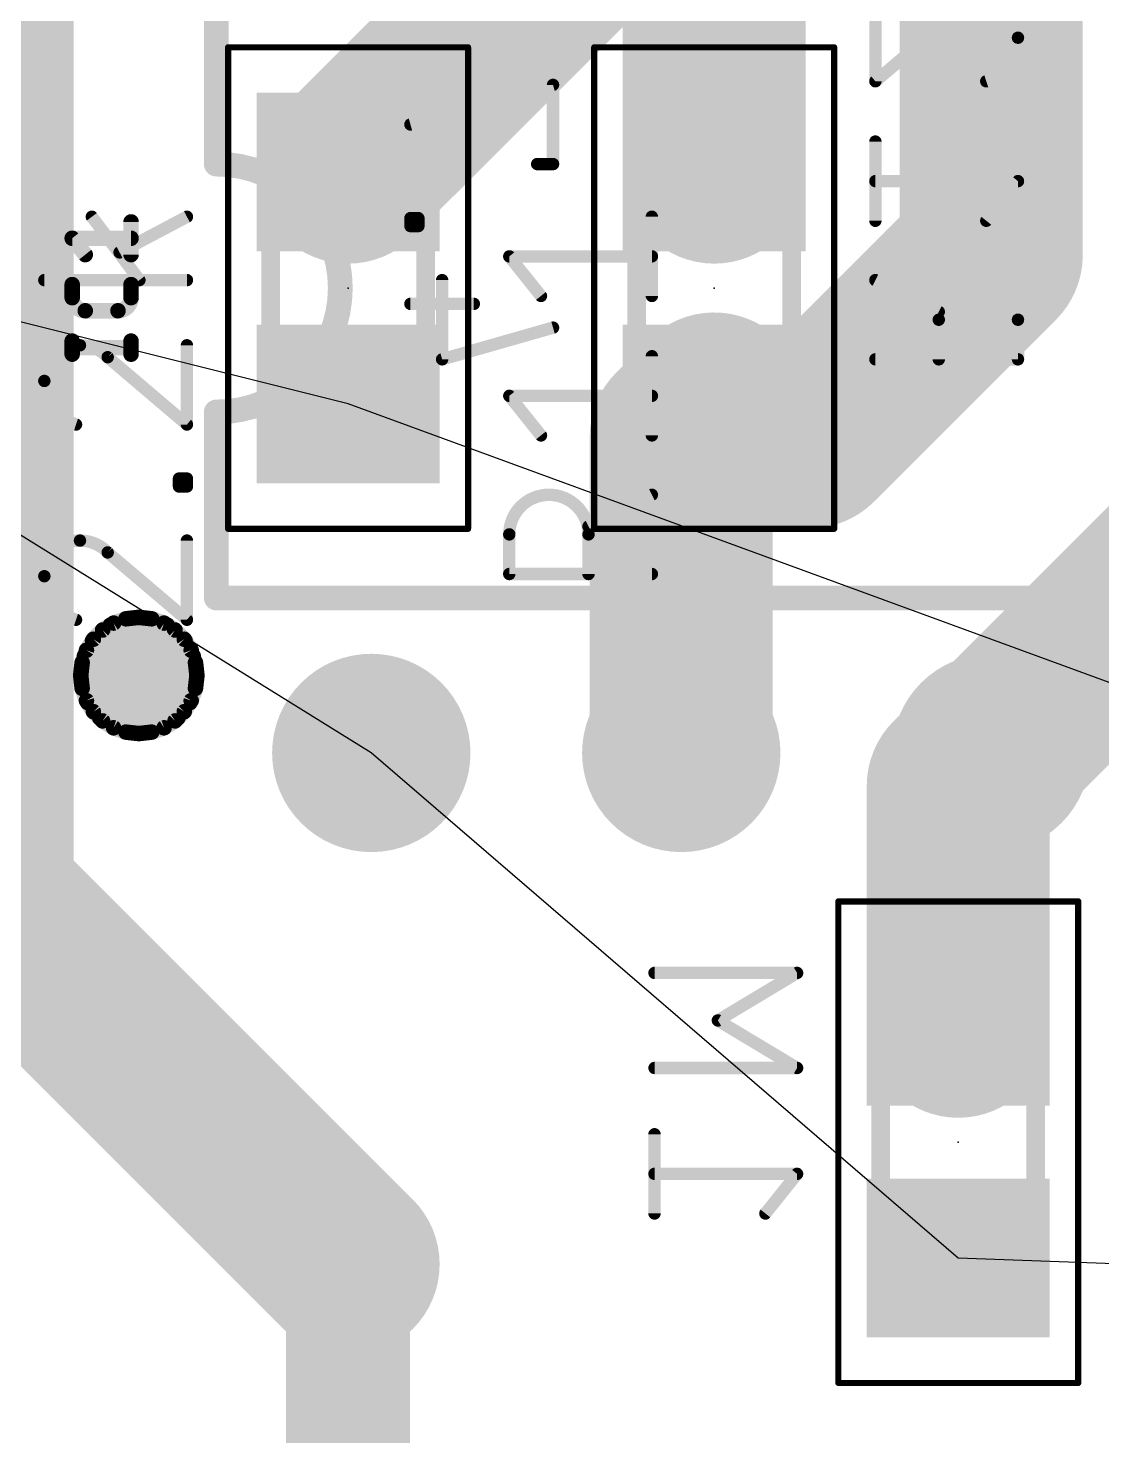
# Model space of a CAD drawing. Extents: x -93 to 210, y -228 to 208.
# Drawn here: x 39.38 to 48.18, y -134.41 to -122.87 of the extents above; entities that cross this region are included whole.
import ezdxf

# ---------------------------------------------------------------- set-up
doc = ezdxf.new("R2010")
doc.units = 0
for name, color, linetype in [('1', 12, 'CONTINUOUS'), ('16', 132, 'CONTINUOUS'), ('17', 110, 'CONTINUOUS'), ('19', 53, 'CONTINUOUS'), ('21', 253, 'CONTINUOUS'), ('23', 53, 'CONTINUOUS'), ('24', 53, 'CONTINUOUS'), ('25', 253, 'CONTINUOUS'), ('26', 253, 'CONTINUOUS'), ('27', 253, 'CONTINUOUS'), ('28', 253, 'CONTINUOUS'), ('39', 12, 'CONTINUOUS'), ('40', 132, 'CONTINUOUS'), ('51', 253, 'CONTINUOUS'), ('52', 253, 'CONTINUOUS')]:
    doc.layers.add(name, color=color, linetype=linetype)

# ---------------------------------------------------------------- blocks, each defined once
blk = doc.blocks.new('ROUNDP')
at = {"const_width": 0.5}
blk.add_lwpolyline([(0, -0.25, 1), (0, 0.25, 1), (0, -0.25)], format="xyb", dxfattribs=at)
blk = doc.blocks.new('RECT')
blk.add_solid([(-0.5, -0.5), (0.5, -0.5), (-0.5, 0.5), (0.5, 0.5)])

msp = doc.modelspace()

# ---------------------------------------------------------------- linework, layer by layer
at = {"layer": '1'}
for points, const_width in [([(39, -130), (39, -121)], 1.5), ([(42, -124.05), (44.73, -121.32)], 1.5), ([(50.08, -126), (47.27, -128.81)], 1.5), ([(42, -133), (39, -130)], 1.5), ([(42, -146.65), (42, -133)], 1.016)]:
    msp.add_lwpolyline(points, dxfattribs=dict(at, const_width=const_width))
for points, const_width in [([(41.7348, -123.7848, 1), (42.2652, -124.3152)], 0.75), ([(47.0048, -128.5448, 1), (47.5352, -129.0752)], 0.75), ([(39.2652, -129.7348, 1), (38.7348, -130.2652)], 0.75), ([(38.625, -130, 1), (39.375, -130)], 0.75), ([(41.7348, -133.2652, 1), (42.2652, -132.7348)], 0.75), ([(42.254, -133, 1), (41.746, -133)], 0.508)]:
    msp.add_lwpolyline(points, format="xyb", dxfattribs=dict(at, const_width=const_width))
at = {"layer": '16', "const_width": 1.5}
for points in [[(47.27, -121.19), (47.27, -124.73)], [(45, -121.46), (45, -124.05)], [(47.27, -124.73), (45.78, -126.22)], [(44.73, -126.22), (45, -125.95)], [(44.73, -128.81), (44.73, -126.22)], [(45.78, -126.22), (44.73, -126.22)], [(47, -129.08), (47.27, -128.81)], [(47, -131.05), (47, -129.08)]]:
    msp.add_lwpolyline(points, dxfattribs=at)
at = {"layer": '16', "const_width": 0.75}
for points in [[(44.625, -124.05, 1), (45.375, -124.05)], [(47.5352, -124.9952, 1), (47.0048, -124.4648)], [(46.895, -124.73, 1), (47.645, -124.73)], [(45.2652, -126.2152, 1), (44.7348, -125.6848)], [(45.105, -126.22, 1), (44.355, -126.22)], [(44.73, -125.845, 1), (44.73, -126.595)], [(45.78, -126.595, 1), (45.78, -125.845)], [(44.4648, -125.9548, 1), (44.9952, -126.4852)], [(45.5148, -125.9548, 1), (46.0452, -126.4852)], [(47.5352, -129.0752, 1), (47.0048, -128.5448)], [(47.375, -129.08, 1), (46.625, -129.08)], [(44.355, -128.81, 1), (45.105, -128.81)], [(46.7348, -128.8148, 1), (47.2652, -129.3452)], [(46.625, -131.05, 1), (47.375, -131.05)]]:
    msp.add_lwpolyline(points, format="xyb", dxfattribs=at)
at = {"layer": '19'}
for p, q in [((42.19, -128.81), (36.05, -125)), ((42, -125.95), (38, -124.95)), ((49.81, -128.81), (42, -125.95)), ((47, -132.95), (42.19, -128.81)), ((53.8, -133.2), (47, -132.95))]:
    msp.add_line(p, q, dxfattribs=at)
at = {"layer": '21'}
for points, const_width in [([(40.92, -122.46), (40.92, -123.984)], 0.2032), ([(40.92, -127.54), (40.92, -126.016)], 0.2032), ([(40.92, -127.54), (51.08, -127.54)], 0.2032), ([(39.9881, -127.8027), (40.0784, -127.7459)], 0.127), ([(40.0528, -127.762), (40.5172, -127.762)], 0.127), ([(40.0784, -127.7459), (40.179, -127.7107)], 0.127), ([(40.179, -127.7107), (40.285, -127.6988)], 0.127), ([(40.285, -127.6988), (40.391, -127.7107)], 0.127), ([(40.391, -127.7107), (40.4916, -127.7459)], 0.127), ([(40.4916, -127.7459), (40.5819, -127.8027)], 0.127), ([(39.8559, -127.9684), (39.9127, -127.8781)], 0.127), ([(39.9127, -127.8781), (39.9881, -127.8027)], 0.127), ([(40.5819, -127.8027), (40.6573, -127.8781)], 0.127), ([(40.6573, -127.8781), (40.7141, -127.9684)], 0.127), ([(39.8207, -128.069), (39.8559, -127.9684)], 0.127), ([(39.9058, -127.889), (40.6642, -127.889)], 0.127), ([(40.7141, -127.9684), (40.7493, -128.069)], 0.127), ([(39.8088, -128.175), (39.8207, -128.069)], 0.127), ([(39.8392, -128.016), (40.7308, -128.016)], 0.127), ([(40.7493, -128.069), (40.7613, -128.175)], 0.127), ([(39.8207, -128.281), (39.8088, -128.175)], 0.127), ([(39.8124, -128.143), (40.7576, -128.143)], 0.127), ([(40.7613, -128.175), (40.7493, -128.281)], 0.127), ([(39.8195, -128.27), (40.7505, -128.27)], 0.127), ([(39.8559, -128.3816), (39.8207, -128.281)], 0.127), ([(40.7493, -128.281), (40.7141, -128.3816)], 0.127), ([(39.9127, -128.4719), (39.8559, -128.3816)], 0.127), ([(39.8656, -128.397), (40.7044, -128.397)], 0.127), ([(40.7141, -128.3816), (40.6573, -128.4719)], 0.127), ([(39.9881, -128.5473), (39.9127, -128.4719)], 0.127), ([(39.9647, -128.524), (40.6053, -128.524)], 0.127), ([(40.0784, -128.6041), (39.9881, -128.5473)], 0.127), ([(40.5819, -128.5473), (40.4916, -128.6041)], 0.127), ([(40.6573, -128.4719), (40.5819, -128.5473)], 0.127), ([(40.179, -128.6393), (40.0784, -128.6041)], 0.127), ([(40.285, -128.6513), (40.179, -128.6393)], 0.127), ([(40.2828, -128.651), (40.2872, -128.651)], 0.127), ([(40.391, -128.6393), (40.285, -128.6513)], 0.127), ([(40.4916, -128.6041), (40.391, -128.6393)], 0.127)]:
    msp.add_lwpolyline(points, dxfattribs=dict(at, const_width=const_width))
for points, const_width in [([(40.92, -126.016, 1), (40.92, -123.984)], 0.2032), ([(40.92, -123.9332, 1), (40.92, -124.0348)], 0.1016), ([(40.8692, -123.984, 1), (40.9708, -123.984)], 0.1016), ([(40.9708, -126.016, 1), (40.8692, -126.016)], 0.1016), ([(40.92, -125.9652, 1), (40.92, -126.0668)], 0.1016), ([(40.92, -127.4892, 1), (40.92, -127.5908)], 0.1016), ([(40.8692, -127.54, 1), (40.9708, -127.54)], 0.1016), ([(40.0528, -127.7302, 1), (40.0528, -127.7938)], 0.0635), ([(40.0679, -127.7159, 1), (40.0888, -127.7759)], 0.0635), ([(40.0953, -127.7728, 1), (40.0615, -127.719)], 0.0635), ([(40.1755, -127.6791, 1), (40.1826, -127.7422)], 0.0635), ([(40.1895, -127.7407, 1), (40.1685, -127.6807)], 0.0635), ([(40.2886, -127.6672, 1), (40.2814, -127.7303)], 0.0635), ([(40.2886, -127.7303, 1), (40.2814, -127.6672)], 0.0635), ([(40.4015, -127.6807, 1), (40.3805, -127.7407)], 0.0635), ([(40.3874, -127.7422, 1), (40.3945, -127.6791)], 0.0635), ([(40.5085, -127.719, 1), (40.4747, -127.7728)], 0.0635), ([(40.4812, -127.7759, 1), (40.5021, -127.7159)], 0.0635), ([(40.5172, -127.7938, 1), (40.5172, -127.7302)], 0.0635), ([(39.8902, -127.8556, 1), (39.9351, -127.9005)], 0.0635), ([(39.9395, -127.895, 1), (39.8858, -127.8612)], 0.0635), ([(39.9712, -127.7758, 1), (40.005, -127.8295)], 0.0635), ([(40.0105, -127.8251, 1), (39.9656, -127.7802)], 0.0635), ([(40.6044, -127.7802, 1), (40.5595, -127.8251)], 0.0635), ([(40.565, -127.8295, 1), (40.5988, -127.7758)], 0.0635), ([(40.6842, -127.8612, 1), (40.6305, -127.895)], 0.0635), ([(40.6349, -127.9005, 1), (40.6798, -127.8556)], 0.0635), ([(39.829, -127.9515, 1), (39.8828, -127.9853)], 0.0635), ([(39.8859, -127.9788, 1), (39.8259, -127.9579)], 0.0635), ([(39.9058, -127.8573, 1), (39.9058, -127.9208)], 0.0635), ([(40.6642, -127.9208, 1), (40.6642, -127.8573)], 0.0635), ([(40.7441, -127.9579, 1), (40.6841, -127.9788)], 0.0635), ([(40.6872, -127.9853, 1), (40.741, -127.9515)], 0.0635), ([(39.7907, -128.0585, 1), (39.8507, -128.0795)], 0.0635), ([(39.8522, -128.0726, 1), (39.7891, -128.0655)], 0.0635), ([(39.8392, -127.9843, 1), (39.8392, -128.0478)], 0.0635), ([(40.7809, -128.0655, 1), (40.7178, -128.0726)], 0.0635), ([(40.7193, -128.0795, 1), (40.7793, -128.0585)], 0.0635), ([(40.7308, -128.0478, 1), (40.7308, -127.9843)], 0.0635), ([(39.8403, -128.1714, 1), (39.7772, -128.1786)], 0.0635), ([(39.7772, -128.1714, 1), (39.8403, -128.1786)], 0.0635), ([(39.8124, -128.1113, 1), (39.8124, -128.1747)], 0.0635), ([(40.7297, -128.1786, 1), (40.7928, -128.1714)], 0.0635), ([(40.7928, -128.1786, 1), (40.7297, -128.1714)], 0.0635), ([(40.7576, -128.1747, 1), (40.7576, -128.1113)], 0.0635), ([(39.8195, -128.2383, 1), (39.8195, -128.3017)], 0.0635), ([(39.8507, -128.2705, 1), (39.7907, -128.2915)], 0.0635), ([(39.7891, -128.2845, 1), (39.8522, -128.2774)], 0.0635), ([(40.7178, -128.2774, 1), (40.7809, -128.2845)], 0.0635), ([(40.7793, -128.2915, 1), (40.7193, -128.2705)], 0.0635), ([(40.7505, -128.3017, 1), (40.7505, -128.2383)], 0.0635), ([(39.8828, -128.3647, 1), (39.829, -128.3985)], 0.0635), ([(39.8259, -128.3921, 1), (39.8859, -128.3712)], 0.0635), ([(39.8656, -128.3653, 1), (39.8656, -128.4288)], 0.0635), ([(40.6841, -128.3712, 1), (40.7441, -128.3921)], 0.0635), ([(40.741, -128.3985, 1), (40.6872, -128.3647)], 0.0635), ([(40.7044, -128.4288, 1), (40.7044, -128.3653)], 0.0635), ([(39.9351, -128.4495, 1), (39.8902, -128.4944)], 0.0635), ([(39.8858, -128.4888, 1), (39.9395, -128.455)], 0.0635), ([(39.9647, -128.4923, 1), (39.9647, -128.5557)], 0.0635), ([(40.005, -128.5205, 1), (39.9712, -128.5742)], 0.0635), ([(39.9656, -128.5698, 1), (40.0105, -128.5249)], 0.0635), ([(40.5595, -128.5249, 1), (40.6044, -128.5698)], 0.0635), ([(40.5988, -128.5742, 1), (40.565, -128.5205)], 0.0635), ([(40.6053, -128.5557, 1), (40.6053, -128.4923)], 0.0635), ([(40.6305, -128.455, 1), (40.6842, -128.4888)], 0.0635), ([(40.6798, -128.4944, 1), (40.6349, -128.4495)], 0.0635), ([(40.0888, -128.5741, 1), (40.0679, -128.6341)], 0.0635), ([(40.0615, -128.631, 1), (40.0953, -128.5772)], 0.0635), ([(40.1826, -128.6078, 1), (40.1755, -128.6709)], 0.0635), ([(40.1685, -128.6693, 1), (40.1895, -128.6093)], 0.0635), ([(40.2828, -128.6193, 1), (40.2828, -128.6827)], 0.0635), ([(40.2814, -128.6197, 1), (40.2886, -128.6828)], 0.0635), ([(40.2814, -128.6828, 1), (40.2886, -128.6197)], 0.0635), ([(40.2872, -128.6827, 1), (40.2872, -128.6193)], 0.0635), ([(40.3805, -128.6093, 1), (40.4015, -128.6693)], 0.0635), ([(40.3945, -128.6709, 1), (40.3874, -128.6078)], 0.0635), ([(40.4747, -128.5772, 1), (40.5085, -128.631)], 0.0635), ([(40.5021, -128.6341, 1), (40.4812, -128.5741)], 0.0635)]:
    msp.add_lwpolyline(points, format="xyb", dxfattribs=dict(at, const_width=const_width))
at = {"layer": '23'}
for p in [(42, -125), (46, -125)]:
    msp.add_point(p, dxfattribs=at)
at = {"layer": '24'}
for p in [(45, -125), (47, -132)]:
    msp.add_point(p, dxfattribs=at)
at = {"layer": '25'}
for points, const_width in [([(40.2533, -124.4581, 1), (40.1897, -124.4581)], 0.0635), ([(44.5146, -124.4158, 1), (44.4638, -124.4158)], 0.0508), ([(39.7637, -124.5723, 1), (39.7141, -124.612)], 0.0635), ([(39.7389, -124.5604, 1), (39.7389, -124.6239)], 0.0635), ([(40.2215, -124.6239, 1), (40.2215, -124.5604)], 0.0635), ([(39.8214, -124.7461, 1), (39.8709, -124.7064)], 0.0635), ([(40.1897, -124.7262, 1), (40.2533, -124.7262)], 0.0635), ([(43.3406, -124.7245, 1), (43.301, -124.7562)], 0.0508), ([(43.3208, -124.715, 1), (43.3208, -124.7658)], 0.0508), ([(44.4892, -124.7658, 1), (44.4892, -124.715)], 0.0508), ([(39.7707, -124.9718, 1), (39.7071, -124.9718)], 0.0635), ([(40.2533, -124.9718, 1), (40.1897, -124.9718)], 0.0635), ([(39.7706, -125.079, 1), (39.7071, -125.079)], 0.0635), ([(39.7071, -125.079, 1), (39.7707, -125.079)], 0.0635), ([(39.7389, -125.079, 0.4142), (39.8461, -125.1863)], 0.127), ([(40.1143, -125.1863, 0.4142), (40.2215, -125.079)], 0.127), ([(40.2533, -125.079, 1), (40.1897, -125.079)], 0.0635), ([(40.1897, -125.079, 1), (40.2533, -125.079)], 0.0635), ([(43.5606, -125.0808, 1), (43.6003, -125.049)], 0.0508), ([(44.4638, -125.0649, 1), (44.5146, -125.0649)], 0.0508), ([(39.8461, -125.1545, 1), (39.8461, -125.218)], 0.0635), ([(39.8461, -125.218, 1), (39.8461, -125.1545)], 0.0635), ([(40.1143, -125.1545, 1), (40.1143, -125.218)], 0.0635), ([(40.1143, -125.218, 1), (40.1143, -125.1545)], 0.0635), ([(39.7707, -125.4346, 1), (39.7071, -125.4346)], 0.0635), ([(40.2533, -125.4346, 1), (40.1897, -125.4346)], 0.0635), ([(39.7071, -125.5419, 1), (39.7707, -125.5419)], 0.0635), ([(39.7389, -125.4565, 1), (39.7389, -125.52)], 0.0635), ([(40.1897, -125.5419, 1), (40.2533, -125.5419)], 0.0635), ([(40.2215, -125.52, 1), (40.2215, -125.4565)], 0.0635), ([(44.5146, -125.5588, 1), (44.4638, -125.5588)], 0.0508), ([(43.3406, -125.8675, 1), (43.301, -125.8992)], 0.0508), ([(43.3208, -125.858, 1), (43.3208, -125.9088)], 0.0508), ([(44.4892, -125.9088, 1), (44.4892, -125.858)], 0.0508), ([(43.5606, -126.2238, 1), (43.6003, -126.192)], 0.0508), ([(44.4638, -126.2079, 1), (44.5146, -126.2079)], 0.0508), ([(43.9699, -127.019, 1), (43.3208, -127.019)], 0.1016), ([(44.5006, -126.7171, 1), (44.4778, -126.6717)], 0.0508), ([(43.3462, -127.019, 1), (43.2954, -127.019)], 0.0508), ([(43.2954, -127.019, 1), (43.3462, -127.019)], 0.0508), ([(43.9953, -127.019, 1), (43.9445, -127.019)], 0.0508), ([(43.9445, -127.019, 1), (43.9953, -127.019)], 0.0508), ([(43.9586, -126.9314, 1), (43.9813, -126.9768)], 0.0508), ([(43.3208, -127.3181, 1), (43.3208, -127.3689)], 0.0508), ([(43.2954, -127.3435, 1), (43.3462, -127.3435)], 0.0508), ([(43.9445, -127.3435, 1), (43.9953, -127.3435)], 0.0508), ([(44.4892, -127.3689, 1), (44.4892, -127.3181)], 0.0508)]:
    msp.add_lwpolyline(points, format="xyb", dxfattribs=dict(at, const_width=const_width))
for points, const_width in [([(40.2215, -124.7262), (40.2215, -124.4581)], 0.127), ([(44.4892, -125.0649), (44.4892, -124.4158)], 0.1016), ([(39.8461, -124.7262), (39.7389, -124.5922)], 0.127), ([(39.7389, -124.5922), (40.2215, -124.5922)], 0.127), ([(43.5804, -125.0649), (43.3208, -124.7404)], 0.1016), ([(43.3208, -124.7404), (44.4892, -124.7404)], 0.1016), ([(39.7389, -125.079), (39.7389, -124.9718)], 0.127), ([(40.2215, -124.9718), (40.2215, -125.079)], 0.127), ([(40.1143, -125.1863), (39.8461, -125.1863)], 0.127), ([(39.7389, -125.5419), (39.7389, -125.4346)], 0.127), ([(40.2215, -125.5419), (40.2215, -125.4346)], 0.127), ([(39.7389, -125.4883), (40.2215, -125.4883)], 0.127), ([(44.4892, -126.2079), (44.4892, -125.5588)], 0.1016), ([(43.5804, -126.2079), (43.3208, -125.8834)], 0.1016), ([(43.3208, -125.8834), (44.4892, -125.8834)], 0.1016), ([(44.4892, -126.6944), (43.9699, -126.9541)], 0.1016), ([(43.3208, -127.3435), (43.3208, -127.019)], 0.1016), ([(43.9699, -127.019), (43.9699, -127.3435)], 0.1016), ([(44.4892, -127.3435), (43.3208, -127.3435)], 0.1016)]:
    msp.add_lwpolyline(points, dxfattribs=dict(at, const_width=const_width))
at = {"layer": '26', "const_width": 0.1016}
for points in [[(46.3208, -123.3056), (46.3208, -122.6565)], [(46.9699, -122.7538), (46.3208, -123.3056)], [(46.3208, -124.4486), (46.3208, -123.7995)], [(47.4892, -124.124), (46.3208, -124.124)], [(47.2296, -124.4486), (47.4892, -124.124)], [(46.3208, -124.9351), (46.8401, -125.1947)], [(46.8401, -125.2596), (46.8401, -125.5842)], [(47.4892, -125.5842), (47.4892, -125.2596)], [(46.3208, -125.5842), (47.4892, -125.5842)]]:
    msp.add_lwpolyline(points, dxfattribs=at)
at = {"layer": '26'}
for points, const_width in [([(47.4892, -122.9486, 0.4142), (47.1971, -122.6565)], 0.1016), ([(47.2296, -123.3056, 0.3252), (47.4892, -122.9486)], 0.1016), ([(47.5146, -122.9486, 1), (47.4638, -122.9486)], 0.0508), ([(47.4638, -122.9486, 1), (47.5146, -122.9486)], 0.0508), ([(46.3043, -123.2862, 1), (46.3373, -123.3249)], 0.0508), ([(46.2954, -123.3056, 1), (46.3462, -123.3056)], 0.0508), ([(47.2217, -123.2814, 1), (47.2374, -123.3297)], 0.0508), ([(46.3462, -123.7995, 1), (46.2954, -123.7995)], 0.0508), ([(46.3208, -124.0986, 1), (46.3208, -124.1494)], 0.0508), ([(47.509, -124.1399, 1), (47.4694, -124.1081)], 0.0508), ([(47.4892, -124.1494, 1), (47.4892, -124.0986)], 0.0508), ([(46.2954, -124.4486, 1), (46.3462, -124.4486)], 0.0508), ([(47.2097, -124.4327, 1), (47.2494, -124.4644)], 0.0508), ([(46.3322, -124.9124, 1), (46.3094, -124.9578)], 0.0508), ([(47.4892, -125.2596, 1), (46.8401, -125.2596)], 0.1016), ([(46.8287, -125.2175, 1), (46.8514, -125.172)], 0.0508), ([(46.8655, -125.2596, 1), (46.8147, -125.2596)], 0.0508), ([(46.8147, -125.2596, 1), (46.8655, -125.2596)], 0.0508), ([(47.5146, -125.2596, 1), (47.4638, -125.2596)], 0.0508), ([(47.4638, -125.2596, 1), (47.5146, -125.2596)], 0.0508), ([(46.3208, -125.5588, 1), (46.3208, -125.6096)], 0.0508), ([(46.8147, -125.5842, 1), (46.8655, -125.5842)], 0.0508), ([(47.4638, -125.5842, 1), (47.5146, -125.5842)], 0.0508), ([(47.4892, -125.6096, 1), (47.4892, -125.5588)], 0.0508)]:
    msp.add_lwpolyline(points, format="xyb", dxfattribs=dict(at, const_width=const_width))
at = {"layer": '27'}
for points, const_width in [([(39.9206, -124.4006, 1), (39.8799, -124.431)], 0.0508), ([(40.6911, -124.4382, 1), (40.6673, -124.3934)], 0.0508), ([(40.1156, -124.6855, 1), (40.1393, -124.7303)], 0.0508), ([(39.5108, -124.9097, 1), (39.5108, -124.9605)], 0.0508), ([(40.2694, -124.9503, 1), (40.3101, -124.9198)], 0.0508), ([(40.6792, -124.9605, 1), (40.6792, -124.9097)], 0.0508), ([(39.8029, -125.4693, 0.4142), (39.5108, -125.7614)], 0.1016), ([(40.0301, -125.5667, 0.2053), (39.8029, -125.4693)], 0.1016), ([(39.8029, -125.4439, 1), (39.8029, -125.4947)], 0.0508), ([(39.8029, -125.4947, 1), (39.8029, -125.4439)], 0.0508), ([(40.0465, -125.5473, 1), (40.0136, -125.5861)], 0.0508), ([(40.7046, -125.4693, 1), (40.6538, -125.4693)], 0.0508), ([(40.0117, -125.5842, 1), (40.0485, -125.5492)], 0.0508), ([(39.5108, -125.7614, 0.3252), (39.7704, -126.1184)], 0.1016), ([(39.5362, -125.7614, 1), (39.4854, -125.7614)], 0.0508), ([(39.4854, -125.7614, 1), (39.5362, -125.7614)], 0.0508), ([(39.7626, -126.1426, 1), (39.7783, -126.0943)], 0.0508), ([(40.6538, -126.1184, 1), (40.7046, -126.1184)], 0.0508), ([(40.6627, -126.1378, 1), (40.6957, -126.0991)], 0.0508), ([(40.6397, -126.5615, 1), (40.5889, -126.5615)], 0.0508), ([(40.6143, -126.5361, 1), (40.6143, -126.5869)], 0.0508), ([(40.7046, -126.5615, 1), (40.6538, -126.5615)], 0.0508), ([(40.6792, -126.5869, 1), (40.6792, -126.5361)], 0.0508), ([(40.6143, -126.601, 1), (40.6143, -126.6518)], 0.0508), ([(40.5889, -126.6264, 1), (40.6397, -126.6264)], 0.0508), ([(40.6538, -126.6264, 1), (40.7046, -126.6264)], 0.0508), ([(40.6792, -126.6518, 1), (40.6792, -126.601)], 0.0508), ([(39.8029, -127.0695, 0.4142), (39.5108, -127.3616)], 0.1016), ([(40.0301, -127.1669, 0.2053), (39.8029, -127.0695)], 0.1016), ([(39.8029, -127.0441, 1), (39.8029, -127.0949)], 0.0508), ([(39.8029, -127.0949, 1), (39.8029, -127.0441)], 0.0508), ([(40.0465, -127.1475, 1), (40.0136, -127.1862)], 0.0508), ([(40.0117, -127.1844, 1), (40.0485, -127.1494)], 0.0508), ([(40.7046, -127.0695, 1), (40.6538, -127.0695)], 0.0508), ([(39.5108, -127.3616, 0.3252), (39.7704, -127.7186)], 0.1016), ([(39.5362, -127.3616, 1), (39.4854, -127.3616)], 0.0508), ([(39.4854, -127.3616, 1), (39.5362, -127.3616)], 0.0508), ([(39.7626, -127.7428, 1), (39.7783, -127.6945)], 0.0508), ([(40.6538, -127.7186, 1), (40.7046, -127.7186)], 0.0508), ([(40.6627, -127.738, 1), (40.6957, -127.6993)], 0.0508)]:
    msp.add_lwpolyline(points, format="xyb", dxfattribs=dict(at, const_width=const_width))
at = {"layer": '27', "const_width": 0.1016}
for points in [[(39.9003, -124.4158), (40.2897, -124.9351)], [(40.6792, -124.4158), (40.1275, -124.7079)], [(40.6792, -124.9351), (39.5108, -124.9351)], [(40.0301, -125.5667), (40.6792, -126.1184)], [(40.6792, -126.1184), (40.6792, -125.4693)], [(40.6143, -126.6264), (40.6143, -126.5615)], [(40.6143, -126.5615), (40.6792, -126.5615)], [(40.6792, -126.5615), (40.6792, -126.6264)], [(40.6792, -126.6264), (40.6143, -126.6264)], [(40.0301, -127.1669), (40.6792, -127.7186)], [(40.6792, -127.7186), (40.6792, -127.0695)]]:
    msp.add_lwpolyline(points, dxfattribs=at)
at = {"layer": '28', "const_width": 0.1016}
for points in [[(43.6792, -123.3349), (42.5108, -123.6595)], [(43.6792, -123.984), (43.6792, -123.3349)], [(43.5494, -123.984), (43.6792, -123.984)], [(42.5757, -124.4271), (42.5108, -124.4271)], [(42.5108, -124.4271), (42.5108, -124.492)], [(42.5108, -124.492), (42.5757, -124.492)], [(42.5757, -124.492), (42.5757, -124.4271)], [(42.7704, -125.5842), (42.7704, -124.9351)], [(43.0301, -125.1298), (42.5108, -125.1298)], [(43.6792, -125.3246), (42.7704, -125.5842)], [(45.6792, -130.6129), (44.5108, -130.6129)], [(45.0301, -131.0023), (45.6792, -130.6129)], [(45.6792, -131.3918), (45.0301, -131.0023)], [(44.5108, -131.3918), (45.6792, -131.3918)], [(44.5108, -132.5842), (44.5108, -131.9351)], [(45.6792, -132.2596), (44.5108, -132.2596)], [(45.4196, -132.5842), (45.6792, -132.2596)]]:
    msp.add_lwpolyline(points, dxfattribs=at)
at = {"layer": '28', "const_width": 0.0508}
for points in [[(43.7046, -123.3349, 1), (43.6538, -123.3349)], [(43.686, -123.3594, 1), (43.6724, -123.3104)], [(42.504, -123.635, 1), (42.5176, -123.6839)], [(43.5494, -123.9586, 1), (43.5494, -124.0094)], [(43.6538, -123.984, 1), (43.7046, -123.984)], [(43.6792, -124.0094, 1), (43.6792, -123.9586)], [(42.5108, -124.4017, 1), (42.5108, -124.4525)], [(42.5362, -124.4271, 1), (42.4854, -124.4271)], [(42.5108, -124.4666, 1), (42.5108, -124.5174)], [(42.4854, -124.492, 1), (42.5362, -124.492)], [(42.6011, -124.4271, 1), (42.5503, -124.4271)], [(42.5503, -124.492, 1), (42.6011, -124.492)], [(42.5757, -124.4525, 1), (42.5757, -124.4017)], [(42.5757, -124.5174, 1), (42.5757, -124.4666)], [(42.7958, -124.9351, 1), (42.745, -124.9351)], [(42.5108, -125.1044, 1), (42.5108, -125.1552)], [(43.0301, -125.1552, 1), (43.0301, -125.1044)], [(43.6862, -125.349, 1), (43.6722, -125.3001)], [(42.745, -125.5842, 1), (42.7958, -125.5842)], [(42.7635, -125.5598, 1), (42.7774, -125.6086)], [(44.5108, -130.5875, 1), (44.5108, -130.6383)], [(45.6923, -130.6347, 1), (45.6661, -130.5911)], [(45.6792, -130.6383, 1), (45.6792, -130.5875)], [(45.0432, -130.9806, 1), (45.017, -131.0241)], [(45.017, -130.9806, 1), (45.0432, -131.0241)], [(44.5108, -131.3664, 1), (44.5108, -131.4172)], [(45.6661, -131.4136, 1), (45.6923, -131.37)], [(45.6792, -131.4172, 1), (45.6792, -131.3664)], [(44.5362, -131.9351, 1), (44.4854, -131.9351)], [(44.5108, -132.2342, 1), (44.5108, -132.285)], [(45.699, -132.2755, 1), (45.6594, -132.2438)], [(45.6792, -132.285, 1), (45.6792, -132.2342)], [(45.3997, -132.5683, 1), (45.4394, -132.6001)], [(44.4854, -132.5842, 1), (44.5362, -132.5842)]]:
    msp.add_lwpolyline(points, format="xyb", dxfattribs=at)
at = {"layer": '39', "const_width": 0.0508}
for points in [[(41.017, -126.973), (41.017, -123.027)], [(41.017, -123.027), (42.983, -123.027)], [(42.983, -123.027), (42.983, -126.973)], [(42.983, -126.973), (41.017, -126.973)]]:
    msp.add_lwpolyline(points, dxfattribs=at)
at = {"layer": '39', "const_width": 0.0254}
for points in [[(41.0297, -123.027, 1), (41.0043, -123.027)], [(41.017, -123.0143, 1), (41.017, -123.0397)], [(42.9957, -123.027, 1), (42.9703, -123.027)], [(42.983, -123.0397, 1), (42.983, -123.0143)], [(41.017, -126.9603, 1), (41.017, -126.9857)], [(41.0043, -126.973, 1), (41.0297, -126.973)], [(42.9703, -126.973, 1), (42.9957, -126.973)], [(42.983, -126.9857, 1), (42.983, -126.9603)]]:
    msp.add_lwpolyline(points, format="xyb", dxfattribs=at)
at = {"layer": '40', "const_width": 0.0508}
for points in [[(45.983, -123.027), (44.017, -123.027)], [(44.017, -123.027), (44.017, -126.973)], [(45.983, -126.973), (45.983, -123.027)], [(44.017, -126.973), (45.983, -126.973)], [(47.983, -130.027), (46.017, -130.027)], [(46.017, -130.027), (46.017, -133.973)], [(47.983, -133.973), (47.983, -130.027)], [(46.017, -133.973), (47.983, -133.973)]]:
    msp.add_lwpolyline(points, dxfattribs=at)
at = {"layer": '40', "const_width": 0.0254}
for points in [[(44.017, -123.0143, 1), (44.017, -123.0397)], [(44.0297, -123.027, 1), (44.0043, -123.027)], [(45.9957, -123.027, 1), (45.9703, -123.027)], [(45.983, -123.0397, 1), (45.983, -123.0143)], [(44.017, -126.9603, 1), (44.017, -126.9857)], [(44.0043, -126.973, 1), (44.0297, -126.973)], [(45.9703, -126.973, 1), (45.9957, -126.973)], [(45.983, -126.9857, 1), (45.983, -126.9603)], [(46.017, -130.0143, 1), (46.017, -130.0397)], [(46.0297, -130.027, 1), (46.0043, -130.027)], [(47.9957, -130.027, 1), (47.9703, -130.027)], [(47.983, -130.0397, 1), (47.983, -130.0143)], [(46.017, -133.9603, 1), (46.017, -133.9857)], [(46.0043, -133.973, 1), (46.0297, -133.973)], [(47.9703, -133.973, 1), (47.9957, -133.973)], [(47.983, -133.9857, 1), (47.983, -133.9603)]]:
    msp.add_lwpolyline(points, format="xyb", dxfattribs=at)
at = {"layer": '51', "const_width": 0.1524}
for points in [[(41.365, -124.59), (41.365, -125.41)], [(42.635, -124.59), (42.635, -125.41)]]:
    msp.add_lwpolyline(points, dxfattribs=at)
at = {"layer": '51', "const_width": 0.0762}
for points in [[(41.4031, -124.59, 1), (41.3269, -124.59)], [(42.6731, -124.59, 1), (42.5969, -124.59)], [(41.3269, -125.41, 1), (41.4031, -125.41)], [(42.5969, -125.41, 1), (42.6731, -125.41)]]:
    msp.add_lwpolyline(points, format="xyb", dxfattribs=at)
at = {"layer": '52', "const_width": 0.1524}
for points in [[(44.365, -125.41), (44.365, -124.59)], [(45.635, -125.41), (45.635, -124.59)], [(46.365, -132.41), (46.365, -131.59)], [(47.635, -132.41), (47.635, -131.59)]]:
    msp.add_lwpolyline(points, dxfattribs=at)
at = {"layer": '52', "const_width": 0.0762}
for points in [[(44.4031, -124.59, 1), (44.3269, -124.59)], [(45.6731, -124.59, 1), (45.5969, -124.59)], [(44.3269, -125.41, 1), (44.4031, -125.41)], [(45.5969, -125.41, 1), (45.6731, -125.41)], [(46.4031, -131.59, 1), (46.3269, -131.59)], [(47.6731, -131.59, 1), (47.5969, -131.59)], [(46.3269, -132.41, 1), (46.4031, -132.41)], [(47.5969, -132.41, 1), (47.6731, -132.41)]]:
    msp.add_lwpolyline(points, format="xyb", dxfattribs=at)

# ---------------------------------------------------------------- block references
at = {"layer": '1', "xscale": 1.3, "yscale": 1.5, "rotation": 270}
for p in [(42, -124.05), (42, -125.95)]:
    msp.add_blockref('RECT', p, dxfattribs=at)
at = {"layer": '16', "xscale": 1.3, "yscale": 1.5, "rotation": 90}
for p in [(45, -124.05), (45, -125.95), (47, -131.05), (47, -132.95)]:
    msp.add_blockref('RECT', p, dxfattribs=at)
at = {"layer": '17', "xscale": 1.6256, "yscale": 1.6256, "rotation": 90}
for p in [(42.19, -128.81), (42.19, -128.81), (44.73, -128.81), (44.73, -128.81), (47.27, -128.81), (47.27, -128.81)]:
    msp.add_blockref('ROUNDP', p, dxfattribs=at)
at = {"layer": '51', "xscale": 0.65, "yscale": 1.4, "rotation": 270}
for p in [(42.0015, -124.2582), (42.0015, -125.7314)]:
    msp.add_blockref('RECT', p, dxfattribs=at)
at = {"layer": '52', "xscale": 0.65, "yscale": 1.4, "rotation": 90}
for p in [(45.0015, -124.2686), (45.0015, -125.7418), (47.0015, -131.2686), (47.0015, -132.7418)]:
    msp.add_blockref('RECT', p, dxfattribs=at)

doc.saveas('drawing.dxf')
